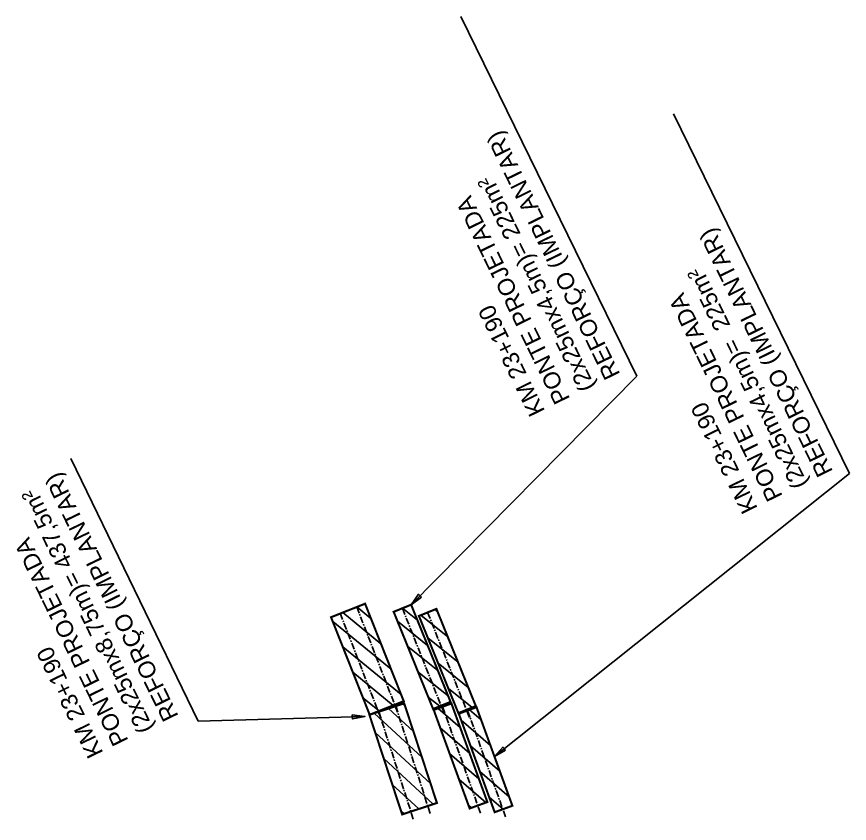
# Model space of a CAD drawing. Header units: metres. Extents: x 288915 to 323983, y 7382661 to 7464883.
# Drawn here: x 320197.5 to 320396.3, y 7410594.3 to 7410786.8 of the extents above; entities that cross this region are included whole.
import ezdxf

# ---------------------------------------------------------------- set-up
doc = ezdxf.new("R2010")
doc.units = ezdxf.units.M
doc.linetypes.add('CENTER', pattern=[50.800000000000004, 31.75, -6.35, 6.35, -6.35])
doc.layers.get('0').update_dxf_attribs({"color": 255})
for name, color, linetype in [('_PASS. INFERIOR A CONSTRUIR', 10, 'Continuous'), ('A-IMAGENS', 255, 'Continuous'), ('U-HZ-TEXTO-OAE', 2, 'Continuous')]:
    doc.layers.add(name, color=color, linetype=linetype)
doc.styles.add('ARIAL', font='arial.ttf')
doc.styles.add('DIM', font='arial.ttf', dxfattribs={"width": 0.8})
doc.dimstyles.new('U-1_2000', dxfattribs={"dimscale": 2, "dimtxt": 1.5, "dimasz": 0.75, "dimexe": 0.75, "dimexo": 0.75, "dimgap": 0.25, "dimtad": 1, "dimzin": 4, "dimtxsty": 'DIM', "dimblk": 'ARCHTICK', "dimcen": 0.7, "dimdle": 0.75, "dimclrd": 256, "dimclre": 256, "dimclrt": 256, "dimaunit": 1, "dimadec": 3, "dimazin": 2, "dimtfac": 1, "dimtofl": 0, "dimtmove": 0, "dimatfit": 3, "dimldrblk": 'CLOSEDBLANK', "dimfxl": 0, "dimtolj": 1, "dimtzin": 0, "dimlwd": -1, "dimlwe": -1, "dimarcsym": 0})

# ---------------------------------------------------------------- blocks, each defined once
blk = doc.blocks.new('_ArchTick')
at = {"color": 0, "linetype": 'ByBlock', "const_width": 0.15}
blk.add_lwpolyline([(-0.5, -0.5), (0.5, 0.5)], dxfattribs=at)
blk = doc.blocks.new('PONTE SIMPLES 25')
at = {"layer": '_PASS. INFERIOR A CONSTRUIR', "lineweight": -3}
h = blk.add_hatch(dxfattribs=at)
h.set_pattern_fill('ANSI31', color=256, scale=0.9999999999999998, angle=-42.12060717935838)
h.set_pattern_definition([(120, (-9.313225746154785e-10, 150.4700311566703), (-2.749630657015592, -1.587499999999999), [])])
h.paths.add_polyline_path([(-8.631162289530039, 193.7057148544118), (-4.132705774158239, 193.7758285030723), (-4.517862197943032, 218.8078507753089), (-9.016332526691258, 218.7386348433793)])
at = {"layer": '_PASS. INFERIOR A CONSTRUIR', "lineweight": 30, "const_width": 0.4999999999999999, "flags": 128}
blk.add_lwpolyline([(-8.631162289530039, 193.7057148544118), (-4.132705774158239, 193.7758285030723), (-4.517862197943032, 218.8078507753089), (-9.016332526691258, 218.7386348433793)], close=True, dxfattribs=at)
at = {"layer": 'A-IMAGENS', "color": 20, "linetype": 'CENTER', "ltscale": 0.05}
blk.add_line((-6.381428582593799, 193.7403304916807), (-6.605774007737637, 220.9103408339433), dxfattribs=at)
blk = doc.blocks.new('PONTE DUPLA 25')
at = {"layer": '_PASS. INFERIOR A CONSTRUIR', "lineweight": -3}
h = blk.add_hatch(dxfattribs=at)
h.set_pattern_fill('ANSI31', color=256, scale=0.9999999999999998, angle=-42.12060717935838)
h.set_pattern_definition([(120, (42.94884956534952, 150.9912464409135), (-2.749630657015592, -1.587499999999999), [])])
h.paths.add_polyline_path([(34.31768727581948, 194.2269301391207), (43.06420028116554, 194.3632299024612), (42.67904385738075, 219.3952521751635), (33.93251703865826, 219.2598501280881)])
at = {"layer": '_PASS. INFERIOR A CONSTRUIR', "lineweight": 30, "const_width": 0.4999999999999999, "flags": 128}
blk.add_lwpolyline([(34.31768727581948, 194.2269301391207), (43.06420028116554, 194.3632299024612), (42.67904385738075, 219.3952521751635), (33.93251703865826, 219.2598501280881)], close=True, dxfattribs=at)
at = {"layer": 'A-IMAGENS', "color": 20, "linetype": 'CENTER', "ltscale": 0.05}
for p, q in [((36.44729412576974, 194.2165248588728), (36.22294869969458, 221.3865352011355)), ((40.69714925140011, 194.2516163272567), (40.47280382532495, 221.4216266695194))]:
    blk.add_line(p, q, dxfattribs=at)
blk = doc.blocks.new('PONTE SIMPLES 25 - MRS')
at = {"layer": '_PASS. INFERIOR A CONSTRUIR', "lineweight": -3}
h = blk.add_hatch(dxfattribs=at)
h.set_pattern_fill('ANSI31', color=160, scale=0.9999999999999996, angle=-42.12060717935838)
h.set_pattern_definition([(120, (-55.238834165968, 149.8118160027079), (-2.749630657015591, -1.587499999999998), [])])
h.paths.add_polyline_path([(-63.86999645363539, 193.0474996999837), (-59.37153993919492, 193.1176133486442), (-59.75669636297971, 218.1496356213465), (-64.25516669172794, 218.0804196894169)])
at = {"layer": '_PASS. INFERIOR A CONSTRUIR', "color": 160, "lineweight": 30, "const_width": 0.4999999999999998, "flags": 128}
blk.add_lwpolyline([(-63.86999645363539, 193.0474996999837), (-59.37153993919492, 193.1176133486442), (-59.75669636297971, 218.1496356213465), (-64.25516669172794, 218.0804196894169)], close=True, dxfattribs=at)
at = {"layer": 'A-IMAGENS', "color": 160, "linetype": 'CENTER', "ltscale": 0.05}
blk.add_line((-61.62026274763048, 193.0821153377183), (-61.84460817277431, 220.2521256795153), dxfattribs=at)

msp = doc.modelspace()

# ---------------------------------------------------------------- block references
at = {"layer": 'A-IMAGENS'}
for name, p, rotation in [('PONTE DUPLA 25', (320243.9704191535, 7410840.476215087), 200.7471743540207), ('PONTE SIMPLES 25', (320213.5367174005, 7410823.904762422), 201.2144740703361), ('PONTE SIMPLES 25 - MRS', (320168.3224981618, 7410802.313959985), 201.2116464538891), ('PONTE DUPLA 25', (320264.9752724525, 7410818.534300981), 197.3162190706031), ('PONTE SIMPLES 25', (320229.5425745337, 7410802.996250795), 199.1693600439439), ('PONTE SIMPLES 25 - MRS', (320183.6910245782, 7410783.437457959), 199.1278299745315)]:
    msp.add_blockref(name, p, dxfattribs=dict(at, rotation=rotation))

# ---------------------------------------------------------------- texts
at = {"layer": 'U-HZ-TEXTO-OAE', "color": 2, "linetype": 'Continuous', "lineweight": -3, "char_height": 3.999999999999998, "width": 150.2515116109686, "attachment_point": 7, "rotation": 116.05022948036573, "style": 'ARIAL'}
for s, insert in [('{\\C256;KM 23+190} {\\C256;\\P}PONTE{\\C256; PROJETADA \\P}(2x25mx4,5m)= 225m²\\P{\\C256;REFORÇO (IMPLANTAR)}', (320342.8062398508, 7410701.974418307)), ('{\\C256;KM 23+190} {\\C256;\\P}PONTE{\\C256; PROJETADA \\P}(2x25mx4,5m)=  225m²\\P{\\C256;REFORÇO (IMPLANTAR)}', (320393.5934263412, 7410678.763366381)), ('{\\C256;KM 23+190} {\\C256;\\P}PONTE{\\C256; PROJETADA \\P}(2x25mx8,75m)= 437,5m²\\P{\\C256;REFORÇO (IMPLANTAR)}', (320237.3282226239, 7410620.388813378))]:
    msp.add_mtext(s, dxfattribs=dict(at, insert=insert))

# ---------------------------------------------------------------- leaders
at = {"layer": 'U-HZ-TEXTO-OAE', "color": 2, "linetype": 'Continuous', "lineweight": -3}
for points in [[(320291.6773326191, 7410646.449288618), (320345.5455755098, 7410701.018114043), (320303.5830299677, 7410786.836142274)], [(320311.5752520736, 7410610.214537302), (320396.3327620002, 7410677.807062117), (320354.3702164581, 7410763.625090348)], [(320280.6498393428, 7410619.773646269), (320240.7845422867, 7410618.615272447), (320210.4204416471, 7410681.368056325)]]:
    msp.add_leader(points, dimstyle='U-1_2000', override={"dimscale": 1, "dimasz": 3}, dxfattribs=at)

doc.saveas('drawing.dxf')
